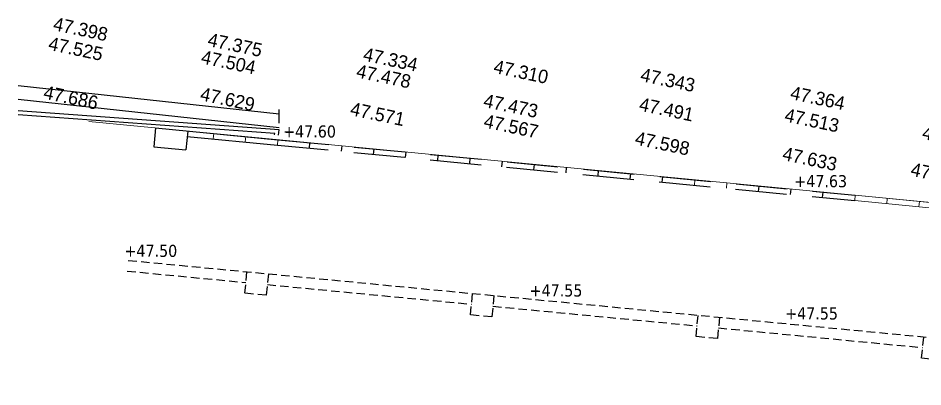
# Model space of a CAD drawing. Header units: metres. Extents: x -20317 to 2216, y -10281 to 3094.
# Drawn here: x -10169 to -6799, y 684 to 2056 of the extents above; entities that cross this region are included whole.
import ezdxf

# ---------------------------------------------------------------- set-up
doc = ezdxf.new("R2010")
doc.units = ezdxf.units.M
doc.header["$MEASUREMENT"] = 0
doc.linetypes.add('HIDDEN', pattern=[9.525, 6.35, -3.175])
doc.layers.get('0').update_dxf_attribs({"color": 30, "lineweight": 0})
for name, color, linetype in [('AG-HIDDEN', 9, 'HIDDEN'), ('V-0_Hidden', 9, 'HIDDEN'), ('V_KOT', 2, 'Continuous')]:
    doc.layers.add(name, color=color, linetype=linetype)
doc.layers.add('IMAR', color=1, linetype='Continuous', lineweight=20)
doc.layers.add('NKOT', color=1, linetype='Continuous', lineweight=0)

# ---------------------------------------------------------------- blocks, each defined once
blk = doc.blocks.new('LZ3')
at = {"layer": 'V-0_Hidden', "linetype": 'Continuous'}
for p, q in [((-8.898, 17.509), (0.819, 16.455)), ((-8.898, 17.006), (0.819, 15.952)), ((-3.777, 15.929), (-3.844, 15.232)), ((-3.777, 15.929), (0.775, 15.492)), ((-2.583, 15.814), (-2.65, 15.118)), ((-2.602, 15.615), (0.756, 15.293)), ((-3.844, 15.232), (-2.65, 15.118))]:
    blk.add_line(p, q, dxfattribs=at)
at = {"layer": 'V-0_Hidden'}
blk.add_line((0.829, 16.11), (0.822, 16.613), dxfattribs=at)
at = {"layer": 'V-0_Hidden', "lineweight": 0, "ltscale": 0.5}
for p, q in [((-1.633, 15.522), (-1.614, 15.721)), ((-0.438, 15.408), (-0.419, 15.607)), ((0.756, 15.293), (0.775, 15.492)), ((16.285, 13.801), (16.304, 14)), ((17.479, 13.687), (17.498, 13.886)), ((22.257, 13.228), (22.276, 13.427)), ((22.257, 13.228), (36.726, 11.838)), ((22.276, 13.427), (36.745, 12.037)), ((23.452, 13.113), (23.471, 13.312)), ((24.646, 12.998), (24.665, 13.197))]:
    blk.add_line(p, q, dxfattribs=at)
at = {"layer": 'V-0_Hidden', "ltscale": 0.3, "transparency": 33554687}
for p, q in [((0.756, 15.293), (22.257, 13.228)), ((0.775, 15.492), (22.276, 13.427))]:
    blk.add_line(p, q, dxfattribs=at)
at = {"layer": 'V-0_Hidden', "transparency": 33554687}
for p, q in [((1.951, 15.178), (1.97, 15.377)), ((3.145, 15.063), (3.164, 15.262)), ((4.34, 14.949), (4.359, 15.148)), ((5.534, 14.834), (5.553, 15.033)), ((6.729, 14.719), (6.748, 14.918)), ((7.923, 14.604), (7.942, 14.804)), ((9.118, 14.49), (9.137, 14.689)), ((10.312, 14.375), (10.331, 14.574)), ((11.507, 14.26), (11.526, 14.459)), ((12.701, 14.146), (12.72, 14.345)), ((13.896, 14.031), (13.915, 14.23)), ((15.09, 13.916), (15.109, 14.115)), ((18.674, 13.572), (18.693, 13.771)), ((19.868, 13.457), (19.887, 13.656)), ((21.063, 13.342), (21.082, 13.542))]:
    blk.add_line(p, q, dxfattribs=at)
at = {"layer": 'V-0_Hidden', "linetype": 'Continuous'}
for points in [[(0.804, 15.664), (0.819, 15.863), (-8.898, 16.565)], [(0.655, 15.674), (0.658, 15.724), (-8.898, 16.414)]]:
    blk.add_lwpolyline(points, dxfattribs=at)
blk = doc.blocks.new('A$C261E3135')
at = {"layer": 'IMAR', "lineweight": 20}
blk.add_lwpolyline([(27.584, -93.428), (9.075, -6.224), (7.982, -4.119), (4.604, -0.557), (2.842, 0.329), (-93.302, -10.366)], dxfattribs=at)
at = {"layer": 'NKOT', "color": 4, "lineweight": 0}
for s, p in [('47.364', (-67.937, -4.193)), ('47.343', (-73.538, -4.679)), ('47.539', (-62.827, -4.631)), ('47.513', (-67.979, -5.048)), ('47.310', (-78.951, -5.503)), ('47.491', (-73.362, -5.762)), ('47.334', (-83.801, -6.051)), ('47.644', (-62.968, -6.059)), ('47.633', (-67.759, -6.468)), ('47.375', (-89.58, -6.706)), ('47.478', (-83.923, -6.717)), ('47.473', (-79.063, -6.82)), ('47.598', (-73.252, -7.03)), ('47.398', (-95.33, -7.312)), ('47.504', (-89.686, -7.388)), ('47.567', (-78.896, -7.562)), ('47.525', (-95.356, -8.064)), ('47.571', (-83.857, -8.137)), ('47.629', (-89.437, -8.742)), ('47.686', (-95.161, -9.877))]:
    blk.add_text(s, height=0.5, dxfattribs=at).set_placement(p)

msp = doc.modelspace()

# ---------------------------------------------------------------- block references
at = {"xscale": 100, "yscale": 100, "zscale": 100}
msp.add_blockref('LZ3', (-9278.9, 54.1), dxfattribs=at)

# ---------------------------------------------------------------- next in the draw order: linework, layer by layer
at = {"layer": 'AG-HIDDEN', "ltscale": 5}
for points in [[(-9758.4, 1154.6), (-3356.7, 539.7)], [(-9762.3, 1114.7), (-9320.2, 1072.3)], [(-9236.7, 1104.4), (-9244.4, 1024.8), (-9324, 1032.5), (-9316.3, 1112.1)], [(-9240.5, 1064.6), (-8480.2, 991.6)], [(-8396.7, 1023.8), (-8404.4, 944.1), (-8484, 951.8), (-8476.3, 1031.4)], [(-8400.5, 984), (-7640.2, 910.9)], [(-7556.7, 943.1), (-7564.4, 863.5), (-7644, 871.1), (-7636.3, 950.7)], [(-7560.5, 903.3), (-6800.2, 830.2)], [(-6716.7, 862.4), (-6724.4, 782.8), (-6804, 790.4), (-6796.3, 870.1)]]:
    msp.add_lwpolyline(points, dxfattribs=at)

# ---------------------------------------------------------------- next in the draw order: block references
at = {"xscale": 100, "yscale": 100, "zscale": 100, "rotation": 348.1667443523885}
msp.add_blockref('A$C261E3135', (-560.7, 772.2), dxfattribs=at)

# ---------------------------------------------------------------- next in the draw order: texts
at = {"layer": 'V_KOT', "char_height": 45, "width": 184.417, "attachment_point": 9, "rotation": 359.7777}
for s, insert in [('\\pt45;{\\fTahoma|b0|i0|c162|p34;+47.60}', (-8985.3, 1610.6)), ('\\pt45;{\\fTahoma|b0|i0|c162|p34;+47.63}', (-7081.8, 1425.6)), ('\\pt45;{\\fTahoma|b0|i0|c162|p34;+47.50}', (-9576.2, 1166.6)), ('\\pt45;{\\fTahoma|b0|i0|c162|p34;+47.55}', (-8067.4, 1019.1)), ('\\pt45;{\\fTahoma|b0|i0|c162|p34;+47.55}', (-7115.7, 933.7))]:
    msp.add_mtext(s, dxfattribs=dict(at, insert=insert))

doc.saveas('drawing.dxf')
